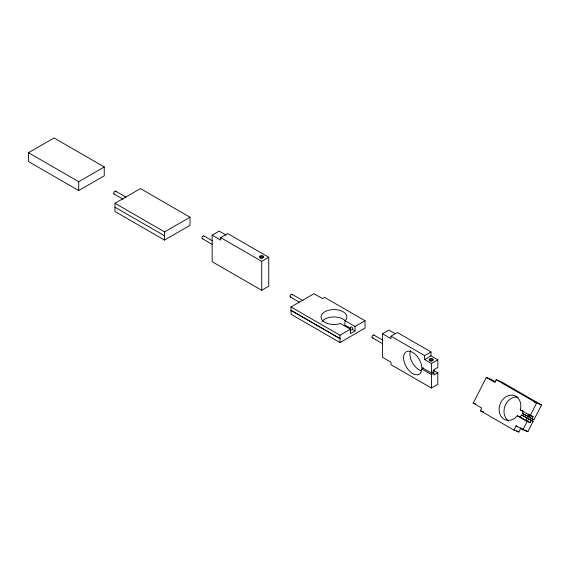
<?xml version="1.0" encoding="UTF-8"?>
<svg xmlns="http://www.w3.org/2000/svg" width="570" height="570" viewBox="0 0 570 570"><rect width="100%" height="100%" fill="white"/><g stroke="black" fill="none" stroke-linecap="round" stroke-linejoin="round"><path stroke-width="0.85" d="M423.667 367.835L421.75 368.94L420.888 372.424A12.939 7.467 60 0 1 406.638 367.394A12.939 7.467 60 0 1 407.65 351.255A12.939 7.467 60 0 1 421.38 364.643L421.814 367.507L431.426 373.058L433.977 371.583L433.977 369.617L437.803 367.401L437.803 359.791L430.998 355.858L424.614 359.542L424.614 355.609L390.999 336.2L390.999 338.658L382.491 333.749L382.491 357.333L390.999 362.242L390.999 364.7L431.426 388.042L437.803 384.358L437.803 372.809L433.221 370.158M520.253 409.88L523.189 411.02L522.355 413.314L532.038 418.893L533.128 416.755L530.186 415.616L520.253 409.88L520.773 407.343A12.939 10.524 -68.8 0 0 508.298 395.637A12.939 10.524 -68.8 0 0 500.025 414.418A12.939 10.524 -68.8 0 0 516.783 416.399L517.247 415.758L521.493 417.404M520.681 428.462L518.864 432.024L513.962 430.129L480.346 410.721L481.714 408.049L473.2 403.132L486.303 377.475L491.197 379.378L495.458 381.829M532.038 418.893L533.997 419.655L541.5 404.957L501.073 381.615L496.178 379.713L494.817 382.392L486.303 377.475M513.962 430.129L516.149 425.854L517.781 426.481M525.882 420.19L526.972 418.045L521.607 414.953L520.189 416.898L525.718 420.332L530.121 422.634L531.219 420.496L533.178 421.259L527.856 431.682L522.954 429.78L516.149 425.854M527.792 416.442L528.518 415.017M522.954 429.78L527.186 421.494L530.121 422.634M530.186 415.616L536.605 403.054L541.5 404.957M527.564 421.173L528.654 419.021L526.972 418.045M529.473 417.411L530.563 415.274L533.128 416.755M344.772 325.584L345.107 320.76L346.246 319.407A12.939 7.467 0 0 0 334.768 309.588A12.939 7.467 0 0 0 321.302 318.53A12.939 7.467 0 0 0 339.756 323.724L340.425 323.468L350.358 329.204L350.358 333.621L355.039 330.921L355.039 326.496L365.042 320.725L365.042 328.099L340.019 342.541L291.085 314.291L290.999 306.966L313.977 293.7L322.492 298.616L324.615 297.39L365.042 320.725M350.286 330.735L352.581 329.339A1.503 0.869 60 0 0 351.597 326.966A1.503 0.869 60 0 0 350.735 328.349L349.382 329.289M28.5 152.71L54.029 137.976L104.246 166.96L104.246 175.809L78.71 190.544L28.5 161.559L28.5 152.71L78.71 181.702L104.246 166.96M115.005 203.291L140.448 188.606L190.024 217.227L190.024 225.328L164.495 240.07L114.919 211.449L115.005 203.291L164.58 231.912L190.024 217.227M115.005 207.224L164.58 235.845L164.58 231.912M164.58 235.845L164.495 240.07M212.154 235.161L220.661 240.07L220.661 237.612L227.679 233.558L268.748 257.269L268.748 286.161L261.723 290.315L212.154 261.694L212.154 235.161L219.172 231.107L226.262 235.196M220.661 237.612L261.723 261.324L268.748 257.269M290.999 306.966L339.934 335.224L350.358 329.204M290.999 310.408L340.019 338.608L340.019 342.541M382.491 333.749L388.868 330.059L395.252 333.749M390.999 336.2L397.383 332.517L430.998 351.925L430.998 355.858M424.614 355.609L430.998 351.925M424.614 359.542L431.426 363.475L437.803 359.791M421.75 368.94L431.426 374.526L433.977 373.058L433.977 375.017L437.803 372.809M528.169 413.984L528.718 414.454M522.355 413.314L533.997 419.655M521.607 414.953L533.178 421.259M473.2 403.132L475.651 404.08M480.346 410.721L483.609 411.989M534.311 401.957L535.885 402.719M520.859 428.049C518.536 427.222 524.671 430.5 523.488 429.417M529.744 414.974L529.06 414.632M521.279 428.241L521.757 428.469M535.551 402.783L534.86 402.427M522.719 428.975L523.139 429.21M496.178 379.713L536.605 403.054M528.654 419.021L531.219 420.496M517.247 415.758L527.186 421.494M203.861 235.902L212.118 240.675M373.863 335.039L382.869 340.24M345.107 320.76L355.039 326.496M202.264 238.659L212.033 244.295M432.053 371.946L433.977 373.058M372.267 337.789L382.784 343.86M115.56 191.171L126.077 197.241M291.947 294.27L303.212 300.775M345.107 325.185L350.799 328.47M352.481 329.439L355.039 330.921M524.827 429.937L527.856 431.682M113.972 193.928L122.985 199.13M290.358 297.027L299.371 302.228M516.57 430.706L518.864 432.024M291.085 310.358L340.019 338.608M431.426 363.475L431.426 373.058M431.426 374.526L431.426 388.042M339.934 335.224L339.934 338.658M261.723 261.324L261.723 290.315M78.71 181.702L78.71 190.544M260.433 257.818A2.109 1.218 0 0 1 260.49 255.716A2.109 1.218 0 0 1 263.618 256.792A2.109 1.218 0 0 1 260.433 257.818A1.503 0.869 0 0 1 261.046 256.443A1.503 0.869 0 0 1 263.005 257.376A1.503 0.869 0 0 1 260.711 258.003M322.114 321.437A12.939 7.467 0 0 1 333.635 316.941A12.939 7.467 0 0 1 345.555 321.074M421.216 370.799A12.939 7.467 60 0 1 412.174 362.242A12.939 7.467 60 0 1 410.571 350.507M508.447 420.795A12.939 10.524 -68.8 0 1 505.163 405.569A12.939 10.524 -68.8 0 1 518.116 397.169M373.065 337.711A1.589 0.919 -60 0 1 371.946 337.176A1.589 0.919 -60 0 1 372.873 335.245A1.589 0.919 -60 0 1 374.155 335.452M290.864 297.077A1.589 0.919 -60 0 1 290.044 296.065A1.589 0.919 -60 0 1 291.249 294.298A1.589 0.919 -60 0 1 292.275 295.004M203.062 238.581A1.589 0.919 -60 0 1 201.944 238.039A1.589 0.919 -60 0 1 202.87 236.115A1.589 0.919 -60 0 1 204.153 236.315M114.207 193.999A1.589 0.919 -60 0 1 114.207 191.748A1.589 0.919 -60 0 1 115.895 191.898M533.848 401.08L537.524 402.997L533.848 401.08M430.143 360.767A1.503 0.869 0 0 0 432.666 360.382A1.503 0.869 0 0 0 430.82 359.321A1.503 0.869 0 0 0 430.143 360.767M430.158 360.717A2.109 1.218 0 0 0 433.314 359.663A2.109 1.218 0 0 0 430.158 358.615A2.109 1.218 0 0 0 430.158 360.717"/></g></svg>
